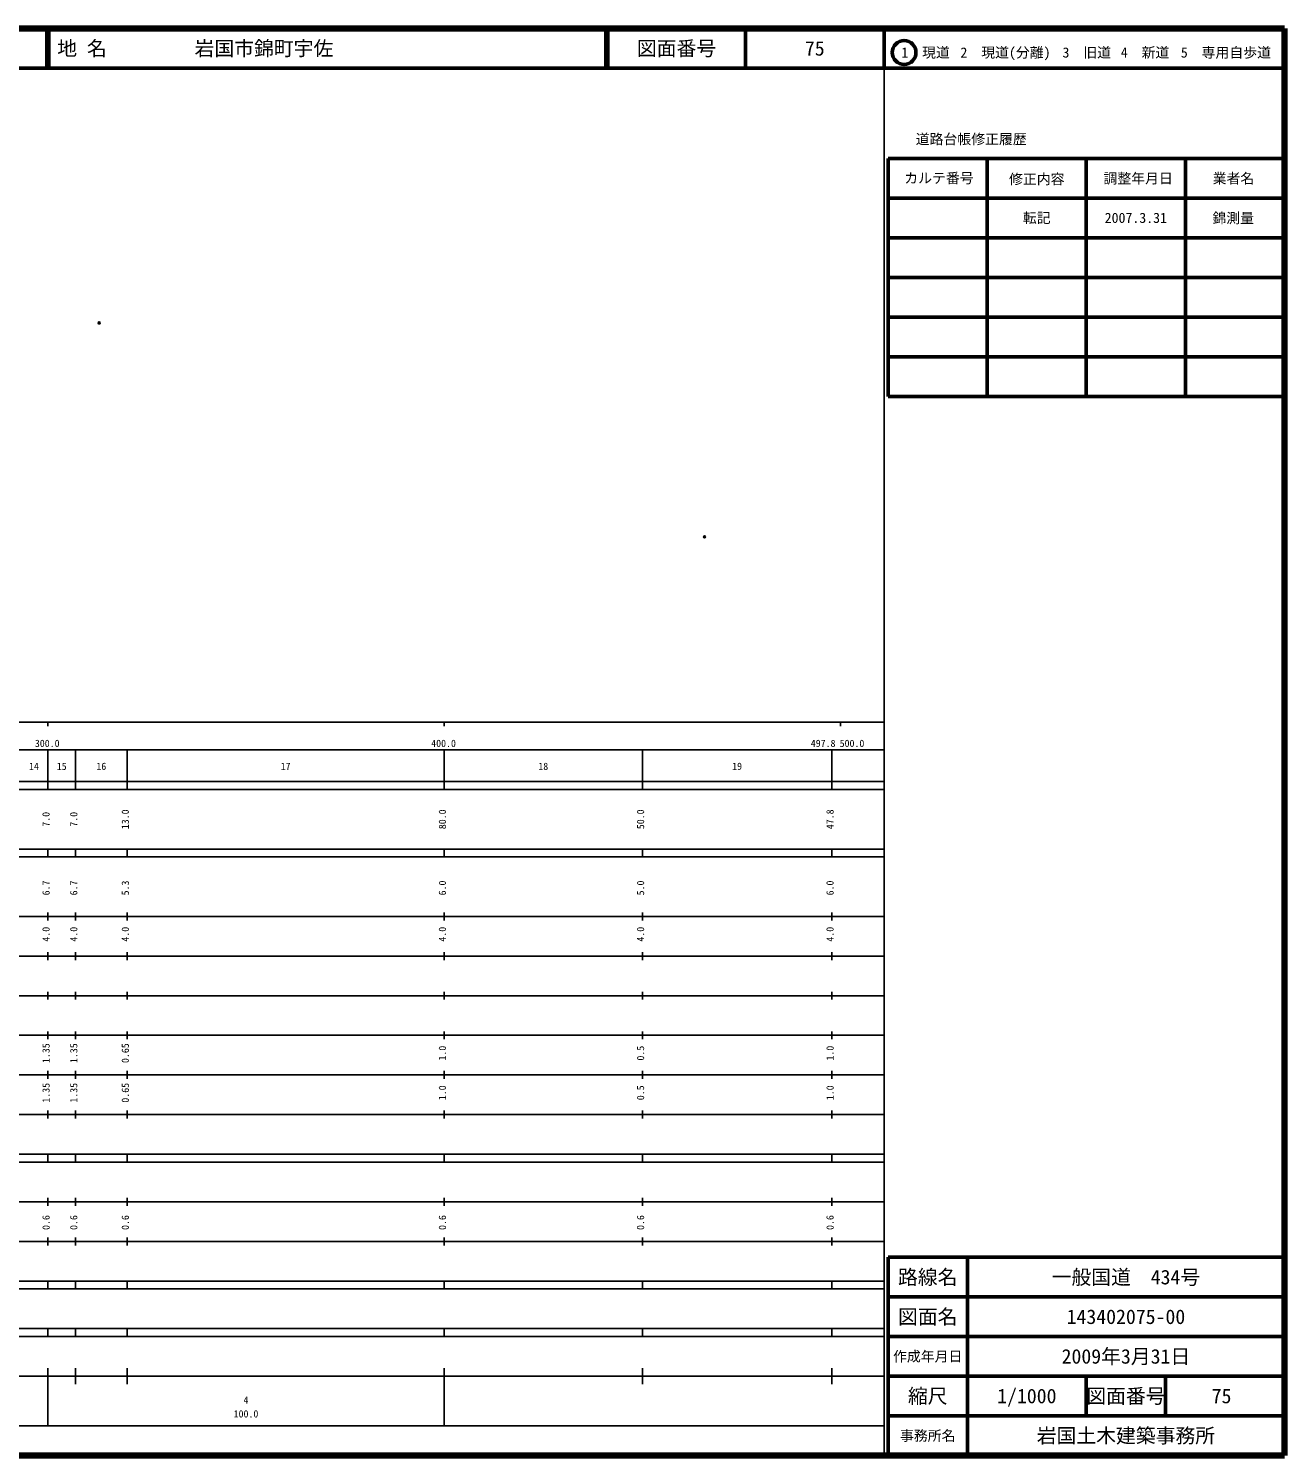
# Model space of a CAD drawing. Units: millimetres on the paper. Extents: x 40 to 680, y 20 to 380.
# Drawn here: x 363.1 to 680, y 20 to 380 of the extents above; entities that cross this region are included whole.
import ezdxf
from ezdxf.enums import TextEntityAlignment as Align

# ---------------------------------------------------------------- set-up
doc = ezdxf.new("R2010")
doc.units = ezdxf.units.MM
doc.header["$PDMODE"] = 32
doc.header["$PDSIZE"] = 0.5
doc.layers.add('M-OTRS', color=6, linetype='Continuous')
doc.layers.add('M-TTL-TXT', color=7, linetype='Continuous')
for name, color, linetype, lineweight in [('M-TTL', 2, 'Continuous', 140), ('M-TTL-BAND', 7, 'Continuous', 25), ('M-TTL-FRAM', 2, 'Continuous', 50), ('M-TTL-LINE', 7, 'Continuous', 50)]:
    doc.layers.add(name, color=color, linetype=linetype, lineweight=lineweight)
doc.styles.add('ＭＳ ゴシック', font='')
doc.styles.get('ＭＳ ゴシック').set_extended_font_data('MS Gothic')

msp = doc.modelspace()

# ---------------------------------------------------------------- linework, layer by layer
at = {"layer": 'M-OTRS'}
for p in [(380.95, 305.717), (533.703, 251.75)]:
    msp.add_point(p, dxfattribs=at)
at = {"layer": 'M-TTL'}
for p, q in [((680, 380), (40, 380)), ((680, 20), (680, 380)), ((40, 20), (680, 20))]:
    msp.add_line(p, q, dxfattribs=at)
at = {"layer": 'M-TTL-BAND'}
for p, q in [((579, 20), (579, 370)), ((40, 205), (579, 205)), ((368, 205), (368, 204)), ((468, 205), (468, 204)), ((568, 205), (568, 204)), ((68, 198), (579, 198)), ((368, 188), (368, 198)), ((375, 188), (375, 198)), ((388, 188), (388, 198)), ((468, 188), (468, 198)), ((518, 188), (518, 198)), ((565.8, 188), (565.8, 198)), ((40, 190), (579, 190)), ((40, 188), (579, 188)), ((40, 173), (579, 173)), ((368, 171), (368, 173)), ((375, 171), (375, 173)), ((388, 171), (388, 173)), ((468, 171), (468, 173)), ((518, 171), (518, 173)), ((565.8, 171), (565.8, 173)), ((40, 171), (579, 171)), ((40, 156), (579, 156)), ((368, 155), (368, 157)), ((375, 155), (375, 157)), ((388, 155), (388, 157)), ((468, 155), (468, 157)), ((518, 155), (518, 157)), ((565.8, 155), (565.8, 157)), ((46, 146), (579, 146)), ((368, 145), (368, 147)), ((375, 145), (375, 147)), ((388, 145), (388, 147)), ((468, 145), (468, 147)), ((518, 145), (518, 147)), ((565.8, 145), (565.8, 147)), ((368, 135), (368, 137)), ((375, 135), (375, 137)), ((388, 135), (388, 137)), ((468, 135), (468, 137)), ((518, 135), (518, 137)), ((565.8, 135), (565.8, 137)), ((52, 136), (579, 136)), ((46, 126), (579, 126)), ((368, 125), (368, 127)), ((375, 125), (375, 127)), ((388, 125), (388, 127)), ((468, 125), (468, 127)), ((518, 125), (518, 127)), ((565.8, 125), (565.8, 127)), ((52, 116), (579, 116)), ((368, 115), (368, 117)), ((375, 115), (375, 117)), ((388, 115), (388, 117)), ((468, 115), (468, 117)), ((518, 115), (518, 117)), ((565.8, 115), (565.8, 117)), ((46, 106), (579, 106)), ((368, 105), (368, 107)), ((375, 105), (375, 107)), ((388, 105), (388, 107)), ((468, 105), (468, 107)), ((518, 105), (518, 107)), ((565.8, 105), (565.8, 107)), ((40, 96), (579, 96)), ((40, 94), (579, 94)), ((368, 94), (368, 96)), ((375, 94), (375, 96)), ((388, 94), (388, 96)), ((468, 94), (468, 96)), ((518, 94), (518, 96)), ((565.8, 94), (565.8, 96)), ((49, 84), (579, 84)), ((368, 83), (368, 85)), ((375, 83), (375, 85)), ((388, 83), (388, 85)), ((468, 83), (468, 85)), ((518, 83), (518, 85)), ((565.8, 83), (565.8, 85)), ((40, 74), (579, 74)), ((368, 73), (368, 75)), ((375, 73), (375, 75)), ((388, 73), (388, 75)), ((468, 73), (468, 75)), ((518, 73), (518, 75)), ((565.8, 73), (565.8, 75)), ((40, 64), (579, 64)), ((40, 62), (579, 62)), ((368, 62), (368, 64)), ((375, 62), (375, 64)), ((388, 62), (388, 64)), ((468, 62), (468, 64)), ((518, 62), (518, 64)), ((565.8, 62), (565.8, 64)), ((40, 52), (579, 52)), ((368, 50), (368, 52)), ((375, 50), (375, 52)), ((388, 50), (388, 52)), ((468, 50), (468, 52)), ((518, 50), (518, 52)), ((565.8, 50), (565.8, 52)), ((40, 50), (579, 50)), ((40, 40), (579, 40)), ((368, 27.5), (368, 42)), ((375, 38), (375, 42)), ((388, 38), (388, 42)), ((468, 27.5), (468, 42)), ((518, 38), (518, 42)), ((565.8, 38), (565.8, 42)), ((68, 27.5), (579, 27.5))]:
    msp.add_line(p, q, dxfattribs=at)
at = {"layer": 'M-TTL-FRAM'}
for p, q in [((580, 347.197), (580, 287.197)), ((580, 347.197), (680, 347.197)), ((580, 287.197), (680, 287.197)), ((680, 70), (580, 70)), ((580, 70), (580, 20))]:
    msp.add_line(p, q, dxfattribs=at)
at = {"layer": 'M-TTL-LINE'}
for p, q in [((367.75, 380), (367.75, 370)), ((368.25, 380), (368.25, 370)), ((508.747, 380), (508.747, 370)), ((509.247, 380), (509.247, 370)), ((543.997, 380), (543.997, 370)), ((579, 380), (579, 370)), ((40, 370), (680, 370)), ((605, 347.197), (605, 287.197)), ((630, 347.197), (630, 287.197)), ((655, 347.197), (655, 287.197)), ((580, 337.197), (680, 337.197)), ((580, 327.197), (680, 327.197)), ((580, 317.197), (680, 317.197)), ((580, 307.197), (680, 307.197)), ((580, 297.197), (680, 297.197)), ((600, 70), (600, 20)), ((680, 60), (580, 60)), ((680, 50), (580, 50)), ((680, 40), (580, 40)), ((630, 40), (630, 30)), ((650, 40), (650, 30)), ((680, 30), (580, 30))]:
    msp.add_line(p, q, dxfattribs=at)
msp.add_circle((584.031, 373.958), 3, dxfattribs=at)

# ---------------------------------------------------------------- texts
at = {"layer": 'M-TTL-BAND', "style": 'ＭＳ ゴシック'}
for s, p in [('300.0', (367.844, 198.195)), ('400.0', (467.844, 198.195)), ('497.8', (563.608, 198.195)), ('500.0', (570.891, 198.195)), ('14', (364.5, 192.405)), ('15', (371.5, 192.405)), ('16', (381.5, 192.405)), ('17', (428, 192.405)), ('18', (493, 192.405)), ('19', (541.9, 192.405)), ('4', (418, 32.523)), ('100.0', (418, 29.033))]:
    msp.add_text(s, height=1.833, dxfattribs=at).set_placement(p, align=Align.BOTTOM_CENTER)
for s, p in [('7.0', (369, 180.5)), ('7.0', (376, 180.5)), ('13.0', (389, 180.5)), ('80.0', (469, 180.5)), ('50.0', (519, 180.5)), ('47.8', (566.8, 180.5)), ('6.7', (369, 163.174)), ('6.7', (376, 163.174)), ('5.3', (389, 163.174)), ('6.0', (469, 163.174)), ('5.0', (519, 163.174)), ('6.0', (566.8, 163.174)), ('4.0', (369, 151.5)), ('4.0', (376, 151.5)), ('4.0', (389, 151.5)), ('4.0', (469, 151.5)), ('4.0', (519, 151.5)), ('4.0', (566.8, 151.5)), ('1.35', (369, 121.5)), ('1.35', (376, 121.5)), ('0.65', (389, 121.5)), ('1.0', (469, 121.5)), ('0.5', (519, 121.5)), ('1.0', (566.8, 121.5)), ('1.35', (369, 111.5)), ('1.35', (376, 111.5)), ('0.65', (389, 111.5)), ('1.0', (469, 111.5)), ('0.5', (519, 111.5)), ('1.0', (566.8, 111.5)), ('0.6', (369, 78.764)), ('0.6', (376, 78.764)), ('0.6', (389, 78.764)), ('0.6', (469, 78.764)), ('0.6', (519, 78.764)), ('0.6', (566.8, 78.764))]:
    msp.add_text(s, height=1.833, rotation=90, dxfattribs=at).set_placement(p, align=Align.BOTTOM_CENTER)
at = {"layer": 'M-TTL-TXT', "style": 'ＭＳ ゴシック'}
for s, p in [('地 名', (370.38, 375)), ('岩国市錦町宇佐', (405.024, 375))]:
    msp.add_text(s, height=3.666, dxfattribs=at).set_placement(p, align=Align.MIDDLE_LEFT)
for s, height, p in [('図面番号', 3.666, (526.622, 375)), ('75', 3.666, (561.497, 375)), ('1\u3000現道', 2.566, (589.448, 373.958)), ('2\u3000現道(分離)', 2.566, (609.619, 373.958)), ('3\u3000旧道', 2.566, (630.121, 373.958)), ('4\u3000新道', 2.566, (644.824, 373.958)), ('5\u3000専用自歩道', 2.566, (665.228, 373.958)), ('道路台帳修正履歴', 2.566, (600.968, 352.113)), ('カルテ番号', 2.566, (592.839, 342.277)), ('修正内容', 2.566, (617.509, 342.023)), ('調整年月日', 2.566, (643.089, 342.197)), ('業者名', 2.566, (667.134, 342.197)), ('転記', 2.566, (617.5, 332.245)), ('2007.3.31', 2.566, (642.5, 332.245)), ('錦測量', 2.566, (667.077, 332.189)), ('路線名', 3.666, (590, 65)), ('路線名', 3.666, (590, 65)), ('一般国道\u3000434号', 3.666, (640, 65)), ('図面名', 3.666, (590, 55)), ('図面名', 3.666, (590, 55)), ('143402075-00', 3.666, (640, 55)), ('2009年3月31日', 3.666, (640, 45)), ('作成年月日', 2.566, (590, 45)), ('作成年月日', 2.566, (590, 45)), ('縮尺', 3.666, (590, 35)), ('縮尺', 3.666, (590, 35)), ('1/1000', 3.666, (615, 35)), ('図面番号', 3.666, (640, 35)), ('図面番号', 3.666, (640, 35)), ('75', 3.666, (664.125, 35)), ('事務所名', 2.566, (590, 25)), ('事務所名', 2.566, (590, 25)), ('岩国土木建築事務所', 3.666, (640, 25))]:
    msp.add_text(s, height=height, dxfattribs=at).set_placement(p, align=Align.MIDDLE_CENTER)

doc.saveas('drawing.dxf')
